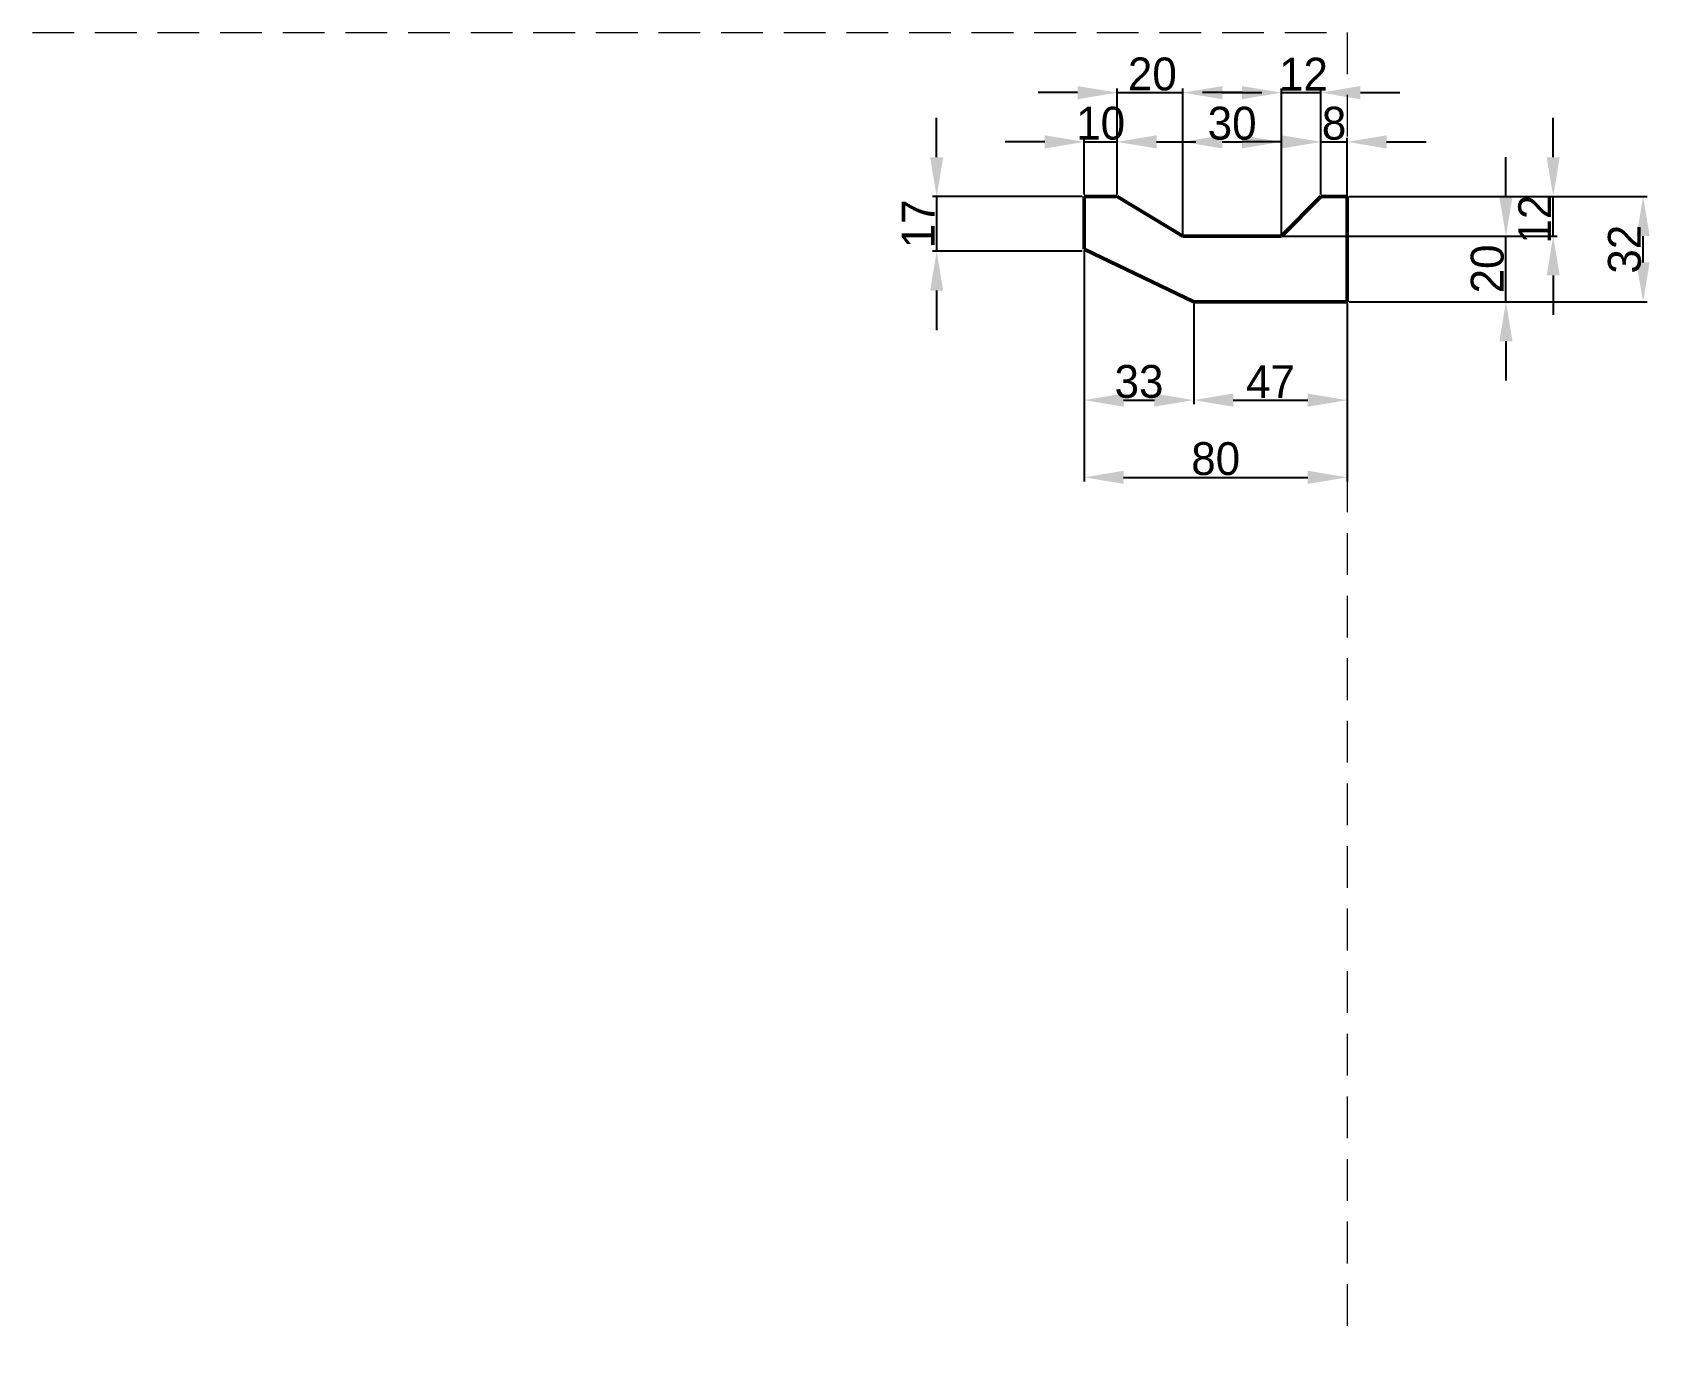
# Model space of a CAD drawing. Extents: x 0 to 492, y 0 to 400.
import ezdxf

# ---------------------------------------------------------------- set-up
doc = ezdxf.new("R2010")
doc.units = 0
doc.linetypes.add('DASHDOT', pattern=[25.4, 12.7, -6.35, 0, -6.35])
doc.linetypes.add('DASHED', pattern=[19.05, 12.7, -6.35])
doc.layers.get('0').update_dxf_attribs({"lineweight": 50})
doc.layers.add('helplines', color=7, linetype='DASHDOT', lineweight=9)
doc.layers.add('measurement', color=246, linetype='Continuous', lineweight=13)
doc.dimstyles.new('ISO-25', dxfattribs={"dimtxt": 10, "dimasz": 12, "dimexe": 1.25, "dimexo": 0.625, "dimtad": 1, "dimdsep": 46, "dimtxsty": 'Standard', "dimcen": 2.5, "dimadec": 0, "dimazin": 0, "dimtfac": 1, "dimtdec": 0, "dimtmove": 0, "dimatfit": 3, "dimfxl": 1, "dimarcsym": 0})

# ---------------------------------------------------------------- blocks, each defined once
blk = doc.blocks.new('*D161')
at = {"layer": 'DEFPOINTS', "color": 0}
for p in [(320, 334), (353.33, 318), (353.33, 288.07)]:
    blk.add_point(p, dxfattribs=at)
at = {"layer": 'measurement', "color": 0, "lineweight": -2}
for p, q in [((320, 333.38), (320, 286.82)), ((353.33, 317.38), (353.33, 286.82)), ((332, 288.07), (341.33, 288.07))]:
    blk.add_line(p, q, dxfattribs=at)
at = {"layer": 'measurement', "color": 0}
for points in [[(332, 290.07), (332, 286.07), (320, 288.07)], [(341.33, 286.07), (341.33, 290.07), (353.33, 288.07)]]:
    blk.add_solid(points, dxfattribs=at)
at = {"layer": 'measurement', "color": 0, "insert": (336.67, 293.69), "char_height": 10, "attachment_point": 5}
blk.add_mtext('33', dxfattribs=at)
blk = doc.blocks.new('*D162')
at = {"layer": 'DEFPOINTS', "color": 0}
for p in [(353.33, 318), (400, 318), (400, 288.07)]:
    blk.add_point(p, dxfattribs=at)
at = {"layer": 'measurement', "color": 0, "lineweight": -2}
for p, q in [((353.33, 317.38), (353.33, 286.82)), ((400, 317.38), (400, 286.82)), ((365.33, 288.07), (388, 288.07))]:
    blk.add_line(p, q, dxfattribs=at)
at = {"layer": 'measurement', "color": 0}
for points in [[(365.33, 290.07), (365.33, 286.07), (353.33, 288.07)], [(388, 286.07), (388, 290.07), (400, 288.07)]]:
    blk.add_solid(points, dxfattribs=at)
at = {"layer": 'measurement', "color": 0, "insert": (376.67, 293.69), "char_height": 10, "attachment_point": 5}
blk.add_mtext('47', dxfattribs=at)
blk = doc.blocks.new('*D163')
at = {"layer": 'DEFPOINTS', "color": 0}
for p in [(320, 333.38), (400, 317.38), (400, 264.57)]:
    blk.add_point(p, dxfattribs=at)
at = {"layer": 'measurement', "color": 0, "lineweight": -2}
for p, q in [((320, 332.75), (320, 263.32)), ((400, 316.75), (400, 263.32)), ((332, 264.57), (388, 264.57))]:
    blk.add_line(p, q, dxfattribs=at)
at = {"layer": 'measurement', "color": 0}
for points in [[(332, 266.57), (332, 262.57), (320, 264.57)], [(388, 262.57), (388, 266.57), (400, 264.57)]]:
    blk.add_solid(points, dxfattribs=at)
at = {"layer": 'measurement', "color": 0, "insert": (360, 270.2), "char_height": 10, "attachment_point": 5}
blk.add_mtext('80', dxfattribs=at)
blk = doc.blocks.new('*D164')
at = {"layer": 'DEFPOINTS', "color": 0}
for p in [(330, 366.66), (320, 350), (330, 350)]:
    blk.add_point(p, dxfattribs=at)
at = {"layer": 'measurement', "color": 0, "lineweight": -2}
for p, q in [((308, 366.66), (296, 366.66)), ((320, 350.62), (320, 367.91)), ((320, 366.66), (330, 366.66)), ((330, 350.62), (330, 367.91)), ((342, 366.66), (354, 366.66))]:
    blk.add_line(p, q, dxfattribs=at)
at = {"layer": 'measurement', "color": 0}
for points in [[(308, 364.66), (308, 368.66), (320, 366.66)], [(342, 368.66), (342, 364.66), (330, 366.66)]]:
    blk.add_solid(points, dxfattribs=at)
at = {"layer": 'measurement', "color": 0, "insert": (325, 372.28), "char_height": 10, "attachment_point": 5}
blk.add_mtext('10', dxfattribs=at)
blk = doc.blocks.new('*D165')
at = {"layer": 'DEFPOINTS', "color": 0}
for p in [(350, 381.65), (330, 350), (350, 338)]:
    blk.add_point(p, dxfattribs=at)
at = {"layer": 'measurement', "color": 0, "lineweight": -2}
for p, q in [((318, 381.65), (306, 381.65)), ((330, 350.62), (330, 382.9)), ((330, 381.65), (350, 381.65)), ((350, 338.62), (350, 382.9)), ((362, 381.65), (374, 381.65))]:
    blk.add_line(p, q, dxfattribs=at)
at = {"layer": 'measurement', "color": 0}
for points in [[(318, 379.65), (318, 383.65), (330, 381.65)], [(362, 383.65), (362, 379.65), (350, 381.65)]]:
    blk.add_solid(points, dxfattribs=at)
at = {"layer": 'measurement', "color": 0, "insert": (340.73, 387.27), "char_height": 10, "attachment_point": 5}
blk.add_mtext('20', dxfattribs=at)
blk = doc.blocks.new('*D166')
at = {"layer": 'DEFPOINTS', "color": 0}
for p in [(380, 366.66), (350, 338), (380, 338)]:
    blk.add_point(p, dxfattribs=at)
at = {"layer": 'measurement', "color": 0, "lineweight": -2}
for p, q in [((350, 338.62), (350, 367.91)), ((362, 366.66), (368, 366.66)), ((380, 338.62), (380, 367.91))]:
    blk.add_line(p, q, dxfattribs=at)
at = {"layer": 'measurement', "color": 0}
for points in [[(362, 368.66), (362, 364.66), (350, 366.66)], [(368, 364.66), (368, 368.66), (380, 366.66)]]:
    blk.add_solid(points, dxfattribs=at)
at = {"layer": 'measurement', "color": 0, "insert": (365, 372.28), "char_height": 10, "attachment_point": 5}
blk.add_mtext('30', dxfattribs=at)
blk = doc.blocks.new('*D167')
at = {"layer": 'DEFPOINTS', "color": 0}
for p in [(392, 381.65), (392, 350), (380, 338)]:
    blk.add_point(p, dxfattribs=at)
at = {"layer": 'measurement', "color": 0, "lineweight": -2}
for p, q in [((368, 381.65), (356, 381.65)), ((380, 338.62), (380, 382.9)), ((380, 381.65), (392, 381.65)), ((392, 350.62), (392, 382.9)), ((404, 381.65), (416, 381.65))]:
    blk.add_line(p, q, dxfattribs=at)
at = {"layer": 'measurement', "color": 0}
for points in [[(368, 379.65), (368, 383.65), (380, 381.65)], [(404, 383.65), (404, 379.65), (392, 381.65)]]:
    blk.add_solid(points, dxfattribs=at)
at = {"layer": 'measurement', "color": 0, "insert": (386.71, 387.27), "char_height": 10, "attachment_point": 5}
blk.add_mtext('12', dxfattribs=at)
blk = doc.blocks.new('*D168')
at = {"layer": 'DEFPOINTS', "color": 0}
for p in [(400, 366.66), (392, 350), (400, 350)]:
    blk.add_point(p, dxfattribs=at)
at = {"layer": 'measurement', "color": 0, "lineweight": -2}
for p, q in [((380, 366.66), (368, 366.66)), ((392, 350.62), (392, 367.91)), ((392, 366.66), (400, 366.66)), ((400, 350.62), (400, 367.91)), ((412, 366.66), (424, 366.66))]:
    blk.add_line(p, q, dxfattribs=at)
at = {"layer": 'measurement', "color": 0}
for points in [[(380, 364.66), (380, 368.66), (392, 366.66)], [(412, 368.66), (412, 364.66), (400, 366.66)]]:
    blk.add_solid(points, dxfattribs=at)
at = {"layer": 'measurement', "color": 0, "insert": (396, 372.28), "char_height": 10, "attachment_point": 5}
blk.add_mtext('8', dxfattribs=at)
blk = doc.blocks.new('*D169')
at = {"layer": 'DEFPOINTS', "color": 0}
for p in [(380, 338), (448.29, 338), (400, 318)]:
    blk.add_point(p, dxfattribs=at)
at = {"layer": 'measurement', "color": 0, "lineweight": -2}
for p, q in [((448.29, 350), (448.29, 362)), ((380.62, 338), (449.54, 338)), ((448.29, 318), (448.29, 338)), ((400.62, 318), (449.54, 318)), ((448.29, 306), (448.29, 294))]:
    blk.add_line(p, q, dxfattribs=at)
at = {"layer": 'measurement', "color": 0}
for points in [[(446.29, 350), (450.29, 350), (448.29, 338)], [(450.29, 306), (446.29, 306), (448.29, 318)]]:
    blk.add_solid(points, dxfattribs=at)
at = {"layer": 'measurement', "color": 0, "insert": (442.66, 328), "char_height": 10, "attachment_point": 5, "rotation": 90}
blk.add_mtext('20', dxfattribs=at)
blk = doc.blocks.new('*D170')
at = {"layer": 'DEFPOINTS', "color": 0}
for p in [(400, 350), (462.67, 350), (380, 338)]:
    blk.add_point(p, dxfattribs=at)
at = {"layer": 'measurement', "color": 0, "lineweight": -2}
for p, q in [((462.67, 362), (462.67, 374)), ((400.62, 350), (463.92, 350)), ((462.67, 338), (462.67, 350)), ((380.62, 338), (463.92, 338)), ((462.67, 326), (462.67, 314))]:
    blk.add_line(p, q, dxfattribs=at)
at = {"layer": 'measurement', "color": 0}
for points in [[(460.67, 362), (464.67, 362), (462.67, 350)], [(464.67, 326), (460.67, 326), (462.67, 338)]]:
    blk.add_solid(points, dxfattribs=at)
at = {"layer": 'measurement', "color": 0, "insert": (457.05, 343.16), "char_height": 10, "attachment_point": 5, "rotation": 90}
blk.add_mtext('12', dxfattribs=at)
blk = doc.blocks.new('*D171')
at = {"layer": 'DEFPOINTS', "color": 0}
for p in [(400, 350), (490.02, 350), (400, 318)]:
    blk.add_point(p, dxfattribs=at)
at = {"layer": 'measurement', "color": 0, "lineweight": -2}
for p, q in [((400.62, 350), (491.27, 350)), ((490.02, 330), (490.02, 338)), ((400.62, 318), (491.27, 318))]:
    blk.add_line(p, q, dxfattribs=at)
at = {"layer": 'measurement', "color": 0}
for points in [[(492.02, 338), (488.02, 338), (490.02, 350)], [(488.02, 330), (492.02, 330), (490.02, 318)]]:
    blk.add_solid(points, dxfattribs=at)
at = {"layer": 'measurement', "color": 0, "insert": (484.39, 334), "char_height": 10, "attachment_point": 5, "rotation": 90}
blk.add_mtext('32', dxfattribs=at)
blk = doc.blocks.new('*D172')
at = {"layer": 'DEFPOINTS', "color": 0}
for p in [(320, 350), (275.11, 333.38), (320, 333.38)]:
    blk.add_point(p, dxfattribs=at)
at = {"layer": 'measurement', "color": 0, "lineweight": -2}
for p, q in [((275.11, 362), (275.11, 374)), ((319.38, 350), (273.86, 350)), ((275.11, 350), (275.11, 333.38)), ((319.38, 333.38), (273.86, 333.38)), ((275.11, 321.38), (275.11, 309.38))]:
    blk.add_line(p, q, dxfattribs=at)
at = {"layer": 'measurement', "color": 0}
for points in [[(273.11, 362), (277.11, 362), (275.11, 350)], [(277.11, 321.38), (273.11, 321.38), (275.11, 333.38)]]:
    blk.add_solid(points, dxfattribs=at)
at = {"layer": 'measurement', "color": 0, "insert": (269.48, 341.69), "char_height": 10, "attachment_point": 5, "rotation": 90}
blk.add_mtext('17', dxfattribs=at)

msp = doc.modelspace()

# ---------------------------------------------------------------- linework, layer by layer
for p, q in [((320, 350), (330, 350)), ((320, 350), (320, 334)), ((330, 350), (350, 338)), ((392, 350), (380, 338)), ((392, 350), (400, 350)), ((400, 350), (400, 318)), ((350, 338), (380, 338)), ((320, 334), (353.33, 318)), ((353.33, 318), (400, 318))]:
    msp.add_line(p, q)
at = {"layer": 'helplines', "linetype": 'DASHED'}
for p, q in [((0, 400), (400, 400)), ((400, 400), (400, 0))]:
    msp.add_line(p, q, dxfattribs=at)

# ---------------------------------------------------------------- dimensions: what is measured, and where the dimension line sits
at = {"layer": 'measurement'}
for base, p1, p2, picture, middle in [((350, 381.65), (330, 350), (350, 338), '*D165', (340.73, 381.65)), ((392, 381.65), (380, 338), (392, 350), '*D167', (386.71, 381.65)), ((330, 366.66), (320, 350), (330, 350), '*D164', (325, 366.66))]:
    dim = msp.add_linear_dim(base=base, p1=p1, p2=p2, dimstyle='ISO-25', override={"dimdec": 0, "dimadec": 1}, dxfattribs=at)
    dim.commit()
    dim.dimension.update_dxf_attribs({"geometry": picture, "text_midpoint": middle, "dimtype": 160})
for base, p1, p2, picture, middle in [((275.11, 333.38), (320, 350), (320, 333.38), '*D172', (269.48, 341.69)), ((448.29, 338), (400, 318), (380, 338), '*D169', (442.66, 328)), ((490.02, 350), (400, 318), (400, 350), '*D171', (484.39, 334))]:
    dim = msp.add_linear_dim(base=base, p1=p1, p2=p2, angle=90, dimstyle='ISO-25', override={"dimdec": 0, "dimadec": 1}, dxfattribs=at)
    dim.commit()
    dim.dimension.update_dxf_attribs({"geometry": picture, "text_midpoint": middle})
for base, p1, p2, picture, middle in [((380, 366.66), (350, 338), (380, 338), '*D166', (365, 372.28)), ((400, 366.66), (392, 350), (400, 350), '*D168', (396, 372.28)), ((353.33, 288.07), (320, 334), (353.33, 318), '*D161', (336.67, 293.69)), ((400, 264.57), (320, 333.38), (400, 317.38), '*D163', (360, 270.2)), ((400, 288.07), (353.33, 318), (400, 318), '*D162', (376.67, 293.69))]:
    dim = msp.add_linear_dim(base=base, p1=p1, p2=p2, dimstyle='ISO-25', override={"dimdec": 0, "dimadec": 1}, dxfattribs=at)
    dim.commit()
    dim.dimension.update_dxf_attribs({"geometry": picture, "text_midpoint": middle})
dim = msp.add_linear_dim(base=(462.67, 350), p1=(380, 338), p2=(400, 350), angle=90, dimstyle='ISO-25', override={"dimdec": 0, "dimadec": 1}, dxfattribs=at)
dim.commit()
dim.dimension.update_dxf_attribs({"geometry": '*D170', "text_midpoint": (462.67, 343.16), "dimtype": 160})

doc.saveas('drawing.dxf')
